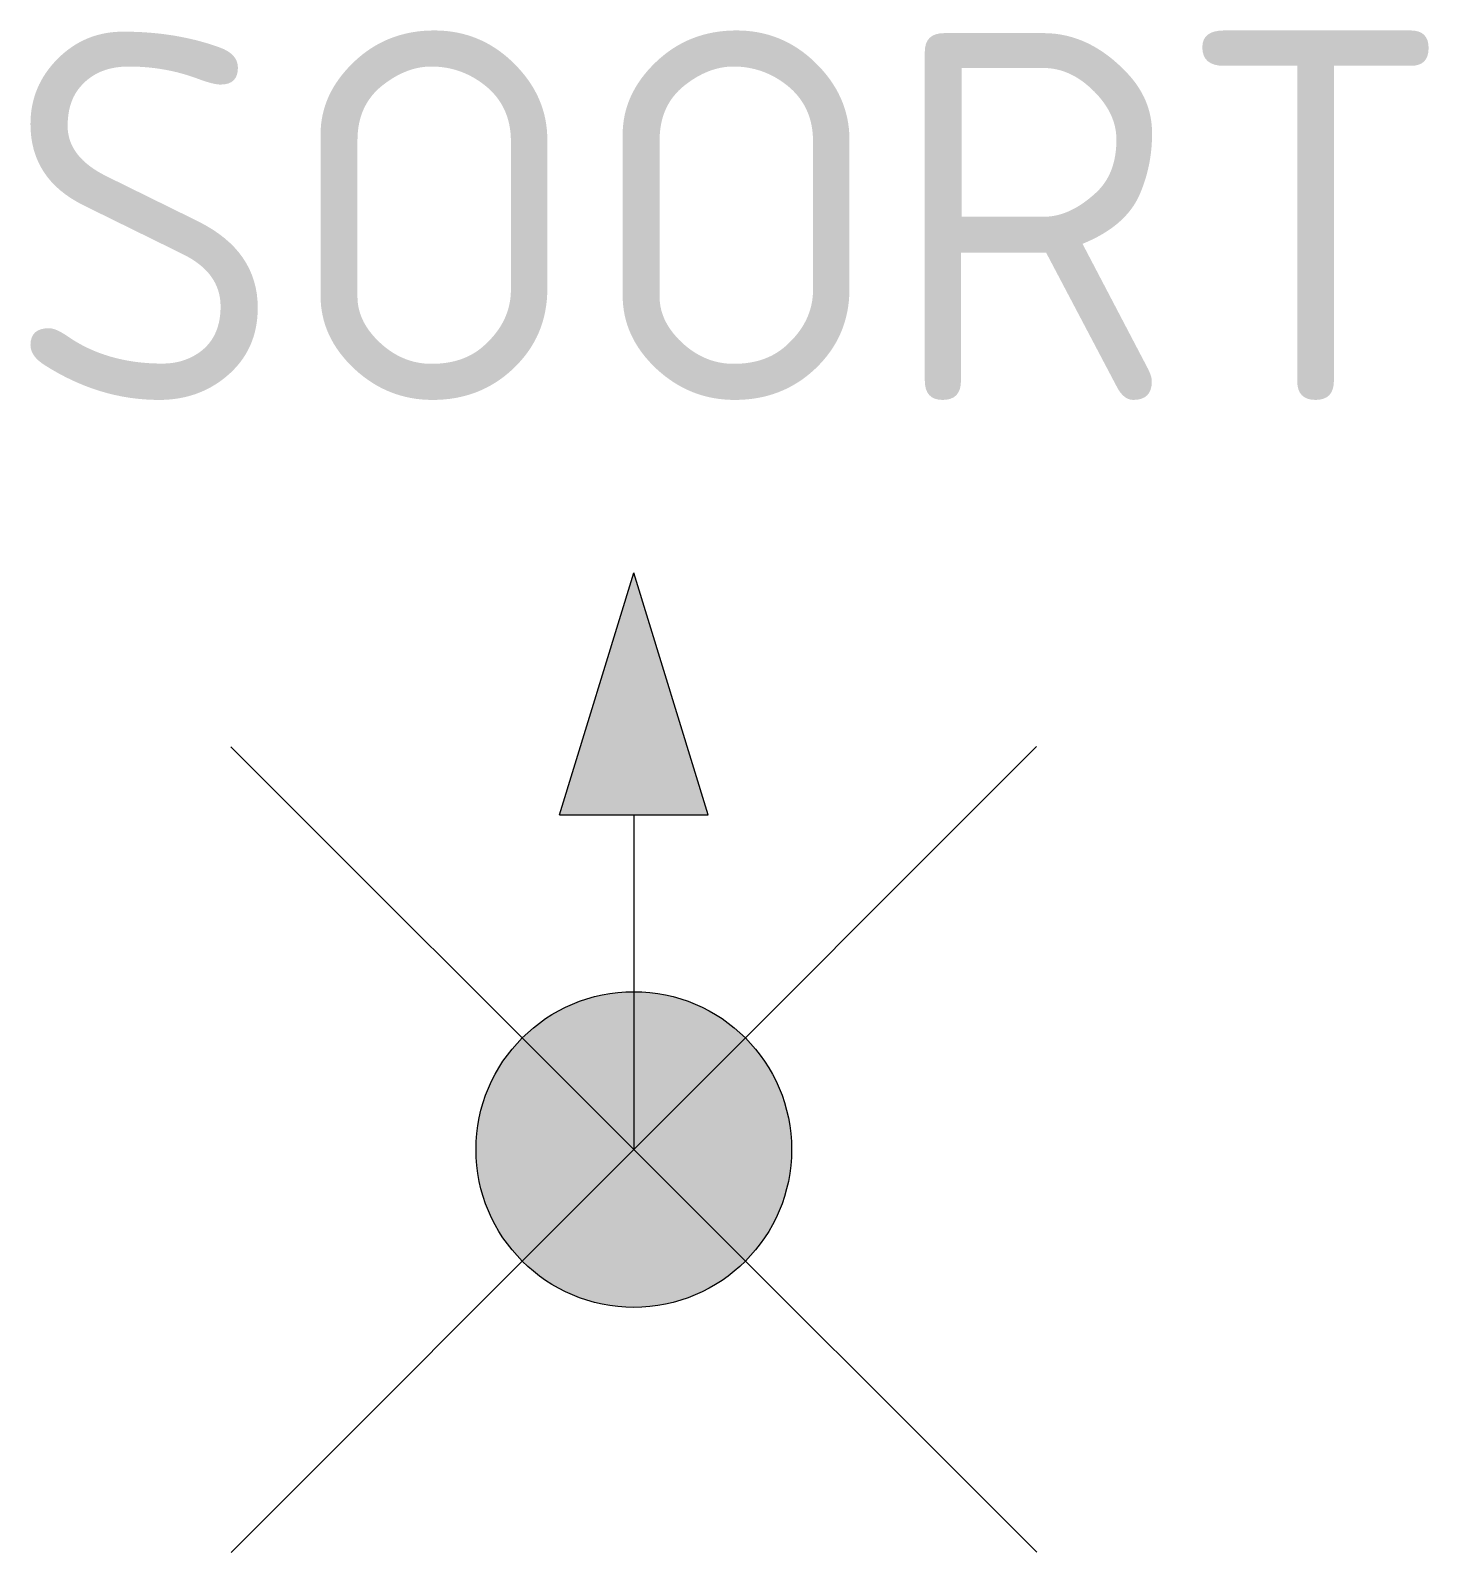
# Model space of a CAD drawing. Extents: x -0.57 to 0.76, y -0.38 to 1.06.
import ezdxf
from ezdxf.enums import TextEntityAlignment as Align

# ---------------------------------------------------------------- set-up
doc = ezdxf.new("R2010")
doc.units = 0
doc.header["$LTSCALE"] = 0.2
doc.styles.add('NLCS-ISO', font='NLCS-ISO.ttf')

msp = doc.modelspace()

# ---------------------------------------------------------------- hatches: boundary and pattern name
msp.add_hatch(color=256).paths.add_polyline_path([(-0.0707, 0.3182), (0.0707, 0.3182), (0, 0.548)])
at = {"ltscale": 0.1}
h = msp.add_hatch(color=256, dxfattribs=at)
edge = h.paths.add_edge_path()
edge.add_arc((0, 0), 0.15, 0, 360)

# ---------------------------------------------------------------- linework, layer by layer
at = {"linetype": 'ByBlock'}
for p, q in [((-0.0707, 0.3182), (0, 0.548)), ((0.0707, 0.3182), (0, 0.548)), ((-0.0707, 0.3182), (0.0707, 0.3182)), ((0, 0.3182), (0, 0))]:
    msp.add_line(p, q, dxfattribs=at)
at = {"lineweight": -3}
msp.add_line((-0.383, 0.3828), (0.383, -0.3828), dxfattribs=at)
at = {"lineweight": -3, "flags": 128}
msp.add_lwpolyline([(0.3828, 0.383), (-0.3828, -0.383)], dxfattribs=at)
at = {"ltscale": 0.1}
msp.add_circle((0, 0), 0.15, dxfattribs=at)

# ---------------------------------------------------------------- texts
at = {"ltscale": 0.1, "style": 'NLCS-ISO'}
msp.add_attdef('SOORT', text='****%%c***m', height=0.35, dxfattribs=at).set_placement((0.091, 0.8874), align=Align.MIDDLE_CENTER)

doc.saveas('drawing.dxf')
